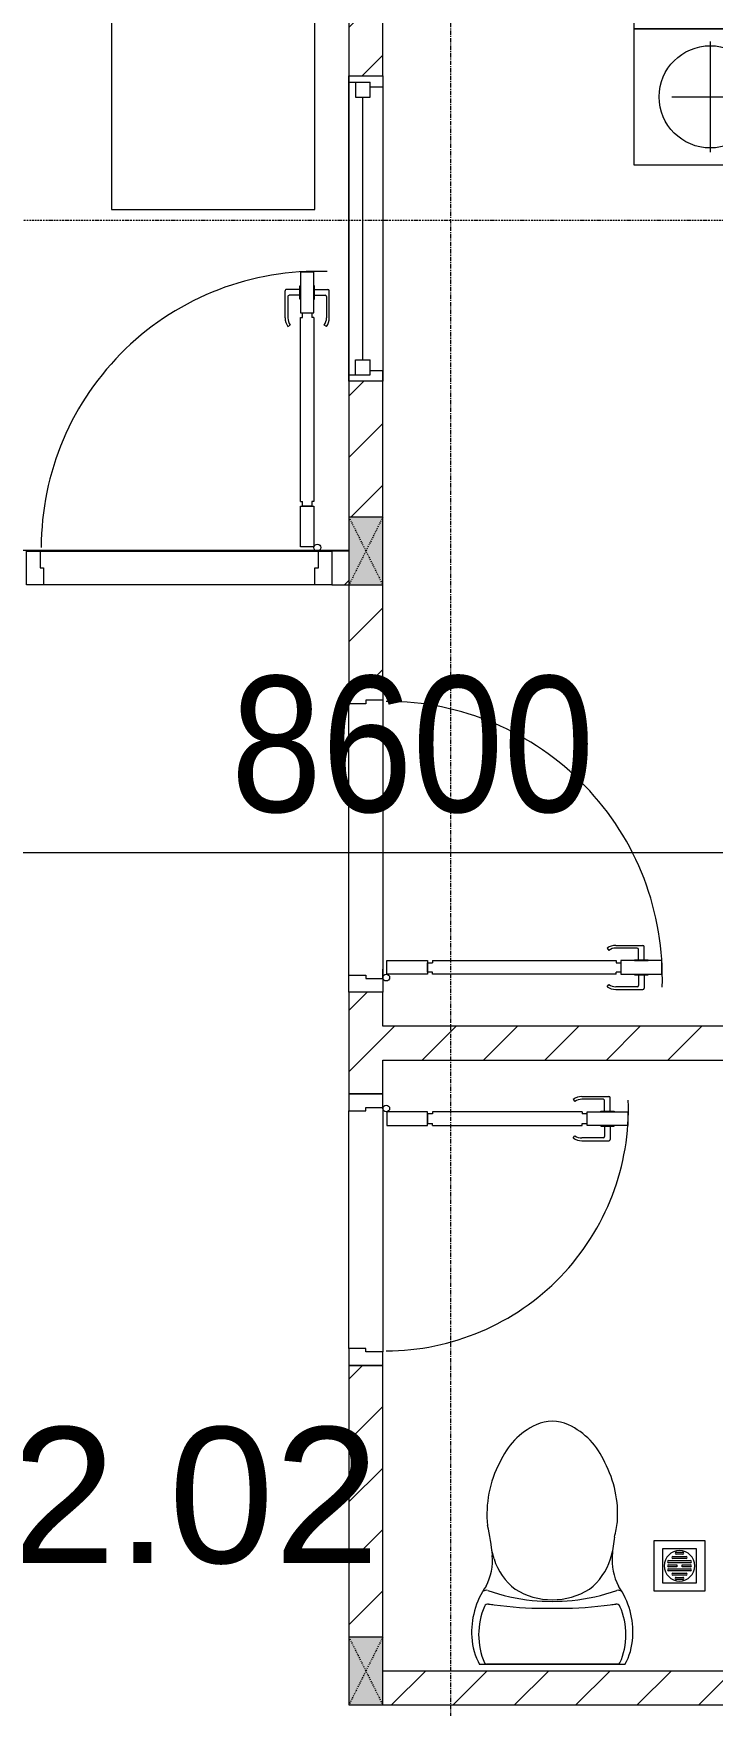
# Model space of a CAD drawing. Header units: millimetres. Extents: x 962 to 239635, y -15958 to 82755.
# Drawn here: x 172573 to 174576, y 64835 to 69762 of the extents above; entities that cross this region are included whole.
import ezdxf

# ---------------------------------------------------------------- set-up
doc = ezdxf.new("R2010")
doc.units = ezdxf.units.MM
for name, pattern in [('Dash', [6, 3, -3]), ('Dash Dot 3_16_', [7.9375, 4.7625, -1.5875, 0, -1.5875]), ('Grid Line', [22.225, 12.7, -3.175, 3.175, -3.175])]:
    doc.linetypes.add(name, pattern=pattern)
for name, color, linetype, lineweight in [('0-1', 7, 'Continuous', 5), ('A-ANNO-DIMS', 211, 'Continuous', 9), ('A-ANNO-DIMS-160', 211, 'Continuous', 9), ('A-AREA-IDEN', 2, 'Continuous', 9), ('A-DETL-GENF-1', 9, 'Continuous', 9), ('A-DOOR-1', 254, 'Continuous', 9), ('A-DOOR-2', 9, 'Continuous', 9), ('A-FLOR-1', 250, 'Continuous', 9), ('A-FLOR-2', 9, 'Continuous', 9), ('A-GLAZ-1', 254, 'Continuous', 9), ('A-GLAZ-2', 9, 'Continuous', 9), ('A-WALL-1', 253, 'Continuous', 18), ('A-WALL-2', 9, 'Continuous', 9), ('A-WALL-PATT-1', 10, 'Continuous', 9), ('G-ANNO-SYMB-1', 111, 'Dash Dot 3_16_', 18), ('G-IMPT-1', 254, 'Continuous', 9), ('I-FURN-1', 254, 'Continuous', 9), ('M-EQPM-1', 254, 'Continuous', 9), ('P-SANR-FIXT-1', 254, 'Continuous', 9), ('S-COLS', 52, 'Continuous', 9), ('S-COLS-3', 254, 'Continuous', 9), ('S-COLS-4', 253, 'Continuous', 18), ('S-COLS-HDLN-1', 9, 'Dash', 9), ('S-GRID-1', 1, 'Grid Line', 9)]:
    doc.layers.add(name, color=color, linetype=linetype, lineweight=lineweight)
doc.styles.add('Arial_11', font='arial_0.ttf', dxfattribs={"height": 400})
doc.styles.add('UTM Avo', font='UTM Avo.ttf', dxfattribs={"width": 0.9, "height": 400})
doc.dimstyles.new('1_Dim_chi_tiet_2_5_1', dxfattribs={"dimscale": 304.8, "dimtxt": 399.720379, "dimasz": 0.629921, "dimexe": 0.524934, "dimexo": 0.0625, "dimgap": 0.052493, "dimtad": 1, "dimdec": 0, "dimrnd": 5, "dimzin": 0, "dimdsep": 46, "dimtxsty": 'UTM Avo', "dimblk1": 'OBLIQUE', "dimblk2": 'OBLIQUE', "dimsah": 1, "dimcen": 0.09, "dimdle": 0.524934, "dimazin": 0, "dimtfac": 1, "dimtdec": 4, "dimtix": 1, "dimtmove": 0, "dimatfit": 3, "dimfxl": 1.049869, "dimfxlon": 1, "dimtvp": 1, "dimtolj": 1, "dimtzin": 0, "dimarcsym": 2})
pattern_1 = [(45, (0, 0), (-90.50967, 90.50967), [])]

# ---------------------------------------------------------------- blocks, each defined once
blk = doc.blocks.new('NCV_TKTC_KET CAU_rvt-1-TKCS_MB TẦNG 2')
at = {"layer": 'A-FLOR-1'}
for p, q in [((111752.1, 69835.3), (111752.1, 68238.1)), ((111752.1, 68238.1), (110752.6, 68238.1))]:
    blk.add_line(p, q, dxfattribs=at)
blk = doc.blocks.new('DOOR_CW_01 CANH MO-PANEL KINH - DIW_01-900x2200-CỬA GỖ VÂN LAMINATE-553375-TKCS_MB TẦNG 2')
at = {"layer": 'A-DETL-GENF-1'}
for p, q in [((-397, -182), (-397, -62)), ((-397, -62), (-357, -62)), ((-357, -62), (-357, -182)), ((-357, -182), (-397, -182)), ((-397, -196), (-391, -196)), ((-397, -738), (-397, -196)), ((-391, -196), (-391, -182)), ((-391, -182), (-363, -182)), ((-363, -182), (-363, -196)), ((-357, -196), (-363, -196)), ((-357, -196), (-357, -738)), ((-442, -737), (-442, -816.5)), ((-434, -799.5), (-434, -737)), ((-433.9, -711.2), (-427.3, -715.8)), ((-397, -738), (-391, -738)), ((-391, -752), (-391, -738)), ((-357, -738), (-363, -738)), ((-363, -738), (-363, -752)), ((-320.1, -711.2), (-326.7, -715.8)), ((-320, -799.5), (-320, -737)), ((-312, -737), (-312, -816.5)), ((-357, -752), (-397, -752)), ((-397, -752), (-397, -872)), ((-363, -752), (-391, -752)), ((-357, -872), (-357, -752)), ((-399, -820.5), (-438, -820.5)), ((-399, -803.5), (-430, -803.5)), ((-399, -792.2), (-399, -831.8)), ((-397, -792.2), (-399, -792.2)), ((-399, -831.8), (-397, -831.8)), ((-397, -792.2), (-397, -831.8)), ((-357, -792.2), (-357, -831.8)), ((-357, -792.2), (-355, -792.2)), ((-355, -831.8), (-357, -831.8)), ((-355, -792.2), (-355, -831.8)), ((-355, -803.5), (-324, -803.5)), ((-355, -820.5), (-316, -820.5)), ((-397, -872), (-357, -872))]:
    blk.add_line(p, q, dxfattribs=at)
blk.add_circle((-407, -60), 10, dxfattribs=at)
for centre, radius, start, end in [((-407, -60), 814, 268, 0), ((-397, -737), 45, 145, 180), ((-397, -737), 37, 145, 180), ((-357, -737), 37, 0, 35), ((-357, -737), 45, 360, 35), ((-438, -816.5), 4, 180, 270), ((-430, -799.5), 4, 180, 270), ((-324, -799.5), 4, 270, 0), ((-316, -816.5), 4, 270, 0)]:
    blk.add_arc(centre, radius, start, end, dxfattribs=at)
at = {"layer": 'A-DOOR-2'}
for p, q in [((-450, -50), (-450, 50)), ((-450, 50), (-400, 50)), ((-400, 50), (-400, 0)), ((400, 0), (400, 50)), ((400, 50), (450, 50)), ((450, 50), (450, -50)), ((-410, 0), (-410, -50)), ((-400, 0), (-410, 0)), ((410, 0), (400, 0)), ((410, -50), (410, 0)), ((-410, -50), (-450, -50)), ((-407, -50), (-382, -50)), ((450, -50), (410, -50))]:
    blk.add_line(p, q, dxfattribs=at)
blk = doc.blocks.new('DOOR_CW_01 CANH MO-PANEL KINH - DIG_02-800x2200-CỬA NHÔM KÍNH-V2-TKCS_MB TẦNG 2')
at = {"layer": 'A-DETL-GENF-1'}
for p, q in [((-347, 772), (-307, 772)), ((-347, 652), (-347, 772)), ((-307, 772), (-307, 652)), ((-392, 637), (-392, 716.5)), ((-349, 720.5), (-388, 720.5)), ((-384, 699.5), (-384, 637)), ((-349, 703.5), (-380, 703.5)), ((-349, 731.8), (-347, 731.8)), ((-349, 692.2), (-349, 731.8)), ((-347, 692.2), (-349, 692.2)), ((-347, 692.2), (-347, 731.8)), ((-307, 692.2), (-307, 731.8)), ((-305, 731.8), (-307, 731.8)), ((-307, 692.2), (-305, 692.2)), ((-305, 692.2), (-305, 731.8)), ((-305, 720.5), (-266, 720.5)), ((-305, 703.5), (-274, 703.5)), ((-270, 699.5), (-270, 637)), ((-262, 637), (-262, 716.5)), ((-307, 652), (-347, 652)), ((-313, 652), (-341, 652)), ((-341, 652), (-341, 638)), ((-313, 638), (-313, 652)), ((-383.9, 611.2), (-377.3, 615.8)), ((-347, 638), (-341, 638)), ((-347, 638), (-347, 196)), ((-307, 638), (-313, 638)), ((-307, 196), (-307, 638)), ((-270.1, 611.2), (-276.7, 615.8)), ((-347, 196), (-341, 196)), ((-307, 182), (-347, 182)), ((-347, 182), (-347, 62)), ((-341, 196), (-341, 182)), ((-341, 182), (-313, 182)), ((-307, 196), (-313, 196)), ((-313, 182), (-313, 196)), ((-307, 62), (-307, 182)), ((-347, 62), (-307, 62))]:
    blk.add_line(p, q, dxfattribs=at)
blk.add_circle((-357, 60), 10, dxfattribs=at)
for centre, radius, start, end in [((-357, 60), 714, 360, 92), ((-388, 716.5), 4, 90, 180), ((-380, 699.5), 4, 90, 180), ((-274, 699.5), 4, 0, 90), ((-266, 716.5), 4, 0, 90), ((-347, 637), 45, 180, 215), ((-347, 637), 37, 180, 215), ((-307, 637), 37, 325, 0), ((-307, 637), 45, 325, 0)]:
    blk.add_arc(centre, radius, start, end, dxfattribs=at)
at = {"layer": 'A-DOOR-2'}
for p, q in [((-360, 50), (-400, 50)), ((-400, 50), (-400, -50)), ((-360, 0), (-360, 50)), ((-357, 50), (-332, 50)), ((400, 50), (360, 50)), ((360, 50), (360, 0)), ((400, -50), (400, 50)), ((-350, 0), (-360, 0)), ((-350, -50), (-350, 0)), ((360, 0), (350, 0)), ((350, 0), (350, -50)), ((-400, -50), (-350, -50)), ((350, -50), (400, -50))]:
    blk.add_line(p, q, dxfattribs=at)
blk = doc.blocks.new('M_Fixed - 900 x 1400-901190-TKCS_MB TẦNG 2')
at = {"layer": 'A-GLAZ-2'}
for p, q in [((-450, 63), (-431, 63)), ((-431, 63), (-431, 0)), ((431, 63), (431, 0)), ((448.9, 63), (431, 63)), ((-431, 44), (-387, 44)), ((-387, 44), (-387, 0)), ((-387, 22), (387, 22)), ((387, 44), (387, 0)), ((431, 44), (387, 44)), ((-450, -37), (-418, -37)), ((-431, 0), (-387, 0)), ((-418, 0), (-418, -37)), ((387, 0), (431, 0)), ((418, 0), (418, -37)), ((450, -37), (418, -37))]:
    blk.add_line(p, q, dxfattribs=at)
blk = doc.blocks.new('GIUONG NGU-2TAB-1600x2000 - GIUONG NGU-2TAB-1600x2000-885815-TKCS_MB TẦNG 2')
at = {"layer": 'I-FURN-1'}
for p, q in [((458.5, 0), (8.5, 0)), ((8.5, 0), (8.5, -50)), ((458.5, -50), (458.5, 0)), ((2108.2, 0), (458.5, 0)), ((458.5, 0), (458.5, -50)), ((458.5, 0), (2108.2, 0)), ((2108.2, -50), (2108.2, 0)), ((2558.2, 0), (2108.2, 0)), ((2108.2, 0), (2108.2, -50)), ((2558.2, -50), (2558.2, 0)), ((458.5, -50), (8.5, -50)), ((8.5, -50), (8.5, -450.3)), ((8.5, -50), (458.5, -50)), ((458.5, -50), (8.5, -50)), ((8.5, -50), (8.5, -450.3)), ((233.5, -86.8), (233.5, -413.5)), ((458.5, -450.3), (458.5, -50)), ((2108.2, -50), (458.5, -50)), ((458.5, -50), (458.5, -1938.9)), ((458.5, -50), (2108.2, -50)), ((458.5, -1938.9), (458.5, -50)), ((458.5, -450.3), (458.5, -50)), ((458.5, -50), (2108.2, -50)), ((2558.2, -50), (2108.2, -50)), ((2108.2, -50), (2108.2, -450.3)), ((2108.2, -1938.9), (2108.2, -50)), ((2108.2, -50), (2558.2, -50)), ((2108.2, -50), (2558.2, -50)), ((2108.2, -450.3), (2108.2, -50)), ((2108.2, -50), (2108.2, -1938.9)), ((2333.2, -86.8), (2333.2, -413.5)), ((2558.2, -450.3), (2558.2, -50)), ((2558.2, -50), (2558.2, -450.3)), ((508.5, -100), (2058.2, -100)), ((508.5, -1938.9), (508.5, -100)), ((2058.2, -100), (2058.2, -1938.9)), ((120.2, -250.2), (346.8, -250.2)), ((2446.5, -250.2), (2219.8, -250.2)), ((8.5, -450.3), (458.5, -450.3)), ((8.5, -450.3), (458.5, -450.3)), ((2108.2, -450.3), (2558.2, -450.3)), ((2558.2, -450.3), (2108.2, -450.3)), ((1997.1, -2000), (569.6, -2000)), ((569.6, -2050), (1997.1, -2050)), ((1997.1, -2050), (569.6, -2050))]:
    blk.add_line(p, q, dxfattribs=at)
for centre in [(233.5, -250.2), (2333.2, -250.2)]:
    blk.add_circle(centre, 150.7, dxfattribs=at)
for centre, radius, start, end in [((569.6, -1938.9), 111.1, 180, 270), ((569.6, -1938.9), 111.1, 180, 270), ((569.6, -1938.9), 61.1, 180, 270), ((1997.1, -1938.9), 111.1, 270, 360), ((1997.1, -1938.9), 61.1, 270, 0), ((1997.1, -1938.9), 111.1, 270, 0)]:
    blk.add_arc(centre, radius, start, end, dxfattribs=at)
blk = doc.blocks.new('TOILET - TOILET-400871-TKCS_MB TẦNG 2')
at = {"layer": 'P-SANR-FIXT-1'}
for p, q in [((-171.7, 330.3), (-178.6, 355.5)), ((171.7, 330.3), (178.6, 355.5)), ((214.2, 19), (-214.2, 19)), ((194, 19.9), (-194, 19.9))]:
    blk.add_line(p, q, dxfattribs=at)
for centre, radius, start, end in [((45.1, 528.6), 217.6, 115.2282, 156.7784), ((0, 624.4), 111.7, 64.7718, 115.2282), ((-45.1, 528.6), 217.6, 23.2216, 64.7718), ((137.1, 461.2), 329.8, 152.3122, 185.6513), ((-137.1, 461.2), 329.8, 356.3165, 27.6878), ((-719.2, 297.5), 544.3, 4.5441, 13.9464), ((719.2, 297.5), 544.3, 169.7121, 175.4559), ((-1948.3, 805.1), 2171.2, 349.1051, 350.319), ((-343.5, 327.4), 167.3, 332.62, 4.5441), ((-0.4, 384), 179.5, 197.4036, 232.5964), ((0.4, 384), 179.5, 307.4036, 342.5964), ((343.5, 327.4), 167.3, 175.4559, 207.38), ((-4, 115.7), 233.6, 144.7853, 164.7039), ((4, 115.7), 233.6, 15.2961, 35.2147), ((-195, 224.1), 13.8, 71.0073, 129.3276), ((-189.1, 185.5), 11.7, 82.4212, 154.5895), ((0.6, 792.1), 586.9, 251.0073, 264.1678), ((178.9, 2951.3), 2778.4, 262.4212, 262.7649), ((0, 416), 206.1, 237.9268, 270), ((0, 786.7), 581.5, 264.1678, 275.8322), ((0, 416), 206.1, 270, 302.0732), ((-0.6, 792.1), 586.9, 275.8322, 288.9927), ((-178.9, 2951.3), 2778.4, 277.2351, 277.5788), ((189.1, 185.5), 11.7, 25.4105, 97.5788), ((195, 224.1), 13.8, 50.6724, 108.9927), ((1.9, 114.1), 239.7, 164.7039, 183.5487), ((-9.8, 107.2), 207.3, 156.2862, 203.7138), ((-14.3, 1400.4), 1215.6, 262.593, 269.6026), ((0, 3462.8), 3278, 269.6026, 270.3974), ((14.3, 1400.4), 1215.6, 270.3974, 277.407), ((9.8, 107.2), 207.3, 336.2862, 23.7138), ((-1.9, 114.1), 239.7, 356.4513, 15.2961), ((-46.1, 111.1), 191.6, 183.5487, 208.7191), ((46.1, 111.1), 191.6, 331.2809, 356.4513), ((-193.7, 26.4), 6.48, 203.7138, 267.6832), ((193.7, 26.4), 6.48, 272.3168, 336.2862)]:
    blk.add_arc(centre, radius, start, end, dxfattribs=at)
blk = doc.blocks.new('MAY GIAT - MAY GIAT_dwg-V18-TKCS_MB TẦNG 2')
at = {"layer": 'G-IMPT-1', "flags": 128}
blk.add_lwpolyline([(5, 596.2), (5, 2.3), (605, 2.3), (605, 596.2)], dxfattribs=at)
blk = doc.blocks.new('MAY GIAT - MAY GIAT-V60-TKCS_MB TẦNG 2')
at = {"layer": 'I-FURN-1'}
for p, q in [((5, 596.2), (5, 2.3)), ((605, 2.3), (605, 596.2)), ((5, 2.3), (605, 2.3))]:
    blk.add_line(p, q, dxfattribs=at)
blk.add_blockref('MAY GIAT - MAY GIAT_dwg-V18-TKCS_MB TẦNG 2', (0, 0))
blk = doc.blocks.new('THU NUOC - THU NUOC-455054-TKCS_MB TẦNG 2')
at = {"layer": 'M-EQPM-1'}
for p, q in [((-66.3, -70.6), (-66.3, 79.4)), ((-66.3, 79.4), (83.7, 79.4)), ((58.7, 54.4), (-41.3, 54.4)), ((-41.3, 54.4), (-41.3, -45.6)), ((58.7, -45.6), (58.7, 54.4)), ((83.7, 79.4), (83.7, -70.6)), ((-23.3, 19.6), (40.9, 19.6)), ((40.9, 13.6), (-23.3, 13.6)), ((-23.3, 7.2), (0.7, 7.2)), ((0.7, 1.2), (-23.3, 1.2)), ((-11, 32.1), (28.5, 32.1)), ((28.5, 26.1), (-11, 26.1)), ((-1.1, 44.5), (18.5, 44.5)), ((18.5, 38.5), (-1.1, 38.5)), ((0.7, 7.2), (0.7, 1.2)), ((16.7, 1.2), (16.7, 7.2)), ((16.7, 7.2), (40.9, 7.2)), ((40.9, 1.2), (16.7, 1.2)), ((-41.3, -45.6), (58.7, -45.6)), ((-23.3, -4.8), (40.9, -4.8)), ((40.9, -10.8), (-23.3, -10.8)), ((-11, -17.3), (28.5, -17.3)), ((28.5, -23.3), (-11, -23.3)), ((-1.1, -29.6), (18.5, -29.6)), ((18.5, -35.6), (-1.1, -35.6)), ((83.7, -70.6), (-66.3, -70.6))]:
    blk.add_line(p, q, dxfattribs=at)
for centre, radius, start, end in [((8.7, 4.4), 45, 0, 180), ((8.7, 4.4), 45, 360, 180), ((8.7, 4.4), 45, 180, 0), ((8.7, 4.4), 45, 180, 360), ((-23.3, 16.6), 3, 90, 270), ((-23.3, 4.2), 3, 90, 270), ((-11, 29.1), 3, 90, 270), ((-1.1, 41.5), 3, 90, 270), ((18.5, 41.5), 3, 270, 90), ((28.5, 29.1), 3, 270, 90), ((40.9, 16.6), 3, 270, 90), ((40.9, 4.2), 3, 270, 90), ((-23.3, -7.8), 3, 90, 270), ((-11, -20.3), 3, 90, 270), ((-1.1, -32.6), 3, 90, 270), ((18.5, -32.6), 3, 270, 90), ((28.5, -20.3), 3, 270, 90), ((40.9, -7.8), 3, 270, 90)]:
    blk.add_arc(centre, radius, start, end, dxfattribs=at)
blk = doc.blocks.new('G1_SOF - BO TRU - 100x200-745959-TKCS_MB TẦNG 2')
at = {"layer": 'S-COLS'}
blk.add_hatch(color=256, dxfattribs=at).paths.add_polyline_path([(-50, 100), (-50, -100), (50, -100), (50, 100)])
at = {"layer": 'S-COLS-4'}
for p, q in [((50, 100), (-50, 100)), ((-50, 100), (-50, -100)), ((50, -100), (50, 100)), ((-50, -100), (50, -100))]:
    blk.add_line(p, q, dxfattribs=at)
at = {"layer": 'S-COLS-HDLN-1'}
for p, q in [((50, 100), (-50, -100)), ((-50, 100), (50, -100))]:
    blk.add_line(p, q, dxfattribs=at)
blk = doc.blocks.new('DOOR_CW_01 CANH MO-PANEL KINH - DIG_01-900x2200-CỬA NHÔM KÍNH-901215-TKCS_MB TẦNG 2')
at = {"layer": 'A-DETL-GENF-1'}
for p, q in [((-397, -182), (-397, -62)), ((-397, -62), (-357, -62)), ((-357, -62), (-357, -182)), ((-357, -182), (-397, -182)), ((-397, -196), (-391, -196)), ((-397, -738), (-397, -196)), ((-391, -196), (-391, -182)), ((-391, -182), (-363, -182)), ((-363, -182), (-363, -196)), ((-357, -196), (-363, -196)), ((-357, -196), (-357, -738)), ((-442, -737), (-442, -816.5)), ((-434, -799.5), (-434, -737)), ((-433.9, -711.2), (-427.3, -715.8)), ((-397, -738), (-391, -738)), ((-391, -752), (-391, -738)), ((-357, -738), (-363, -738)), ((-363, -738), (-363, -752)), ((-320.1, -711.2), (-326.7, -715.8)), ((-320, -799.5), (-320, -737)), ((-312, -737), (-312, -816.5)), ((-357, -752), (-397, -752)), ((-397, -752), (-397, -872)), ((-363, -752), (-391, -752)), ((-357, -872), (-357, -752)), ((-399, -820.5), (-438, -820.5)), ((-399, -803.5), (-430, -803.5)), ((-399, -792.2), (-399, -831.8)), ((-397, -792.2), (-399, -792.2)), ((-399, -831.8), (-397, -831.8)), ((-397, -792.2), (-397, -831.8)), ((-357, -792.2), (-357, -831.8)), ((-357, -792.2), (-355, -792.2)), ((-355, -831.8), (-357, -831.8)), ((-355, -792.2), (-355, -831.8)), ((-355, -803.5), (-324, -803.5)), ((-355, -820.5), (-316, -820.5)), ((-397, -872), (-357, -872))]:
    blk.add_line(p, q, dxfattribs=at)
blk.add_circle((-407, -60), 10, dxfattribs=at)
for centre, radius, start, end in [((-407, -60), 814, 268, 0), ((-397, -737), 45, 145, 180), ((-397, -737), 37, 145, 180), ((-357, -737), 37, 0, 35), ((-357, -737), 45, 360, 35), ((-438, -816.5), 4, 180, 270), ((-430, -799.5), 4, 180, 270), ((-324, -799.5), 4, 270, 0), ((-316, -816.5), 4, 270, 0)]:
    blk.add_arc(centre, radius, start, end, dxfattribs=at)
at = {"layer": 'A-DOOR-2'}
for p, q in [((-450, -50), (-450, 50)), ((-450, 50), (-400, 50)), ((-400, 50), (-400, 0)), ((400, 0), (400, 50)), ((400, 50), (450, 50)), ((450, 50), (450, -50)), ((-410, 0), (-410, -50)), ((-400, 0), (-410, 0)), ((410, 0), (400, 0)), ((410, -50), (410, 0)), ((-410, -50), (-450, -50)), ((-407, -50), (-382, -50)), ((450, -50), (410, -50))]:
    blk.add_line(p, q, dxfattribs=at)
blk = doc.blocks.new('NCV_TKTC_TANG 2_rvt-1-TKCS_MB TẦNG 2')
at = {"layer": 'A-WALL-PATT-1'}
h = blk.add_hatch(dxfattribs=at)
h.set_pattern_fill('FP_1', color=256, style=0, pattern_type=2)
h.set_pattern_definition(pattern_1)
h.paths.add_polyline_path([(111852.6, 64936.9), (111852.6, 65837.4), (111752.6, 65837.4), (111752.6, 65036.9), (111852.5, 65036.9), (111852.5, 64936.9)])
h.paths.add_polyline_path([(111852.6, 66637.4), (111852.6, 66937), (111752.6, 66937), (111752.6, 66637.4)])
h.paths.add_polyline_path([(111752.6, 67837), (111852.6, 67837), (111852.6, 68136.9), (111752.6, 68136.9), (111752.6, 68060.4)])
h.paths.add_polyline_path([(111852.6, 68336.9), (111852.6, 68737), (111752.6, 68737), (111752.6, 68336.9), (111772.6, 68336.9)])
h.paths.add_polyline_path([(111852.6, 69637), (111852.6, 69836.9), (111752.6, 69836.9), (111752.6, 69637)])
h = blk.add_hatch(dxfattribs=at)
h.set_pattern_fill('FP_1', color=256, style=0, pattern_type=2)
h.set_pattern_definition(pattern_1)
h.paths.add_polyline_path([(111752.6, 68136.9), (111752.6, 68236.9), (111702.6, 68236.9), (111702.6, 68136.9)])
h.paths.add_polyline_path([(110802.6, 68136.9), (110802.6, 68236.9), (110752.6, 68236.9), (110752.6, 68136.9)])
h = blk.add_hatch(dxfattribs=at)
h.set_pattern_fill('FP_1', color=256, style=0, pattern_type=2)
h.set_pattern_definition(pattern_1)
h.paths.add_polyline_path([(112537.1, 66736.9), (113802.1, 66737.7), (113802.1, 66836.9), (111852.6, 66836.9), (111852.6, 66736.9)])
h = blk.add_hatch(dxfattribs=at)
h.set_pattern_fill('FP_1', color=256, style=0, pattern_type=2)
h.set_pattern_definition(pattern_1)
h.paths.add_polyline_path([(116252.6, 64836.9), (116252.6, 64936.9), (114252.6, 64936.9), (114252.6, 64836.9), (115761.3, 64836.9)])
h.paths.add_polyline_path([(114152.6, 64836.9), (114152.6, 64936.9), (111852.5, 64936.9), (111852.5, 64836.9), (114149.2, 64836.9)])
at = {"layer": 'A-FLOR-2'}
for p, q in [((111652.6, 68136.9), (110852.6, 68136.9)), ((111852.6, 67797), (111852.6, 66977)), ((111752.6, 66987), (111752.6, 67787)), ((111752.6, 65887.4), (111752.6, 66587.4))]:
    blk.add_line(p, q, dxfattribs=at)
at = {"layer": 'A-WALL-1'}
for p, q in [((111752.6, 69836.9), (111752.6, 69637)), ((111852.6, 69637), (111852.6, 69836.9)), ((111752.6, 69637), (111852.6, 69637)), ((111852.6, 68737), (111752.6, 68737)), ((111752.6, 68737), (111752.6, 68336.9)), ((111852.6, 68336.9), (111852.6, 68737)), ((111752.6, 68236.9), (111702.6, 68236.9)), ((111702.6, 68236.9), (111702.6, 68136.9)), ((111702.6, 68136.9), (111752.6, 68136.9)), ((111752.6, 68136.9), (111752.6, 67837)), ((111852.6, 67837), (111852.6, 68136.9)), ((111752.6, 67837), (111852.6, 67837)), ((111852.6, 66937), (111752.6, 66937)), ((111752.6, 66937), (111752.6, 66637.4)), ((111852.6, 66836.9), (111852.6, 66937)), ((113802.1, 66836.9), (111852.6, 66836.9)), ((111852.6, 66637.4), (111852.6, 66736.9)), ((111852.6, 66736.9), (113802.1, 66736.9)), ((111752.6, 66637.4), (111852.6, 66637.4)), ((111852.6, 65837.4), (111752.6, 65837.4)), ((111752.6, 65837.4), (111752.6, 65036.9)), ((111852.6, 64936.9), (111852.6, 65837.4)), ((114152.6, 64936.9), (111852.6, 64936.9)), ((111852.5, 64836.9), (114152.6, 64836.9))]:
    blk.add_line(p, q, dxfattribs=at)
at = {"layer": 'A-WALL-2'}
for p, q in [((111752.6, 68737), (111752.6, 69637)), ((111852.6, 69637), (111852.6, 68737)), ((110842.6, 68236.9), (111662.6, 68236.9)), ((111652.6, 68136.9), (110852.6, 68136.9)), ((111852.6, 67797), (111852.6, 66977)), ((111752.6, 66987), (111752.6, 67787)), ((111752.6, 65887.4), (111752.6, 66587.4)), ((111852.6, 66597.4), (111852.6, 65877.4))]:
    blk.add_line(p, q, dxfattribs=at)
at = {"layer": 'A-DOOR-1'}
for name, p, rotation in [('DOOR_CW_01 CANH MO-PANEL KINH - DIG_01-900x2200-CỬA NHÔM KÍNH-901215-TKCS_MB TẦNG 2', (111252.6, 68186.9), 180), ('DOOR_CW_01 CANH MO-PANEL KINH - DIW_01-900x2200-CỬA GỖ VÂN LAMINATE-553375-TKCS_MB TẦNG 2', (111802.6, 67387), 89.99999999999905), ('DOOR_CW_01 CANH MO-PANEL KINH - DIG_02-800x2200-CỬA NHÔM KÍNH-V2-TKCS_MB TẦNG 2', (111802.6, 66237.4), 269.999999999999)]:
    blk.add_blockref(name, p, dxfattribs=dict(at, rotation=rotation))
at = {"layer": 'A-GLAZ-1', "rotation": 89.99999999999905}
blk.add_blockref('M_Fixed - 900 x 1400-901190-TKCS_MB TẦNG 2', (111815.6, 69187), dxfattribs=at)
at = {"layer": 'I-FURN-1'}
for name, p in [('MAY GIAT - MAY GIAT-V60-TKCS_MB TẦNG 2', (111047.6, 69240.7)), ('GIUONG NGU-2TAB-1600x2000 - GIUONG NGU-2TAB-1600x2000-885815-TKCS_MB TẦNG 2', (112584.3, 69825.3))]:
    blk.add_blockref(name, p, dxfattribs=at)
at = {"layer": 'M-EQPM-1'}
blk.add_blockref('THU NUOC - THU NUOC-455054-TKCS_MB TẦNG 2', (112718.4, 65242.5), dxfattribs=at)
at = {"layer": 'P-SANR-FIXT-1'}
blk.add_blockref('TOILET - TOILET-400871-TKCS_MB TẦNG 2', (112352.1, 64936.9), dxfattribs=at)
at = {"layer": 'S-COLS-3'}
for p in [(111802.6, 68236.9), (111802.5, 64936.9)]:
    blk.add_blockref('G1_SOF - BO TRU - 100x200-745959-TKCS_MB TẦNG 2', p, dxfattribs=at)
blk = doc.blocks.new('DIMBLOCK353-TKCS_MB TẦNG 2')
at = {"layer": 'A-ANNO-DIMS-160'}
for p, q in [((169403.5, 67668.8), (169403.5, 67188.8)), ((169403.5, 67348.8), (169403.5, 67668.8)), ((178003.5, 67668.8), (178003.5, 67188.8)), ((178003.5, 67348.8), (178003.5, 67668.8)), ((169243.5, 67348.8), (178163.5, 67348.8))]:
    blk.add_line(p, q, dxfattribs=at)
at = {"layer": 'A-ANNO-DIMS-160', "lineweight": 25}
for p, q in [((169403.5, 67348.8), (169499.5, 67444.8)), ((178003.5, 67348.8), (178099.5, 67444.8)), ((169403.5, 67348.8), (169307.5, 67252.8)), ((178003.5, 67348.8), (177907.5, 67252.8))]:
    blk.add_line(p, q, dxfattribs=at)
at = {"layer": 'A-ANNO-DIMS-160', "color": 0, "insert": (173155.7, 67868.4), "char_height": 400, "width": 1314.636, "attachment_point": 1, "line_spacing_factor": 1.110334, "style": 'UTM Avo'}
blk.add_mtext('8600', dxfattribs=at)
blk = doc.blocks.new('_Oblique')
at = {"color": 0, "linetype": 'ByBlock', "lineweight": -2}
blk.add_line((-0.5, -0.5), (0.5, 0.5), dxfattribs=at)

msp = doc.modelspace()

# ---------------------------------------------------------------- linework, layer by layer
at = {"layer": 'G-ANNO-SYMB-1'}
msp.add_line((90498.7, 69211.5), (196677.7, 69211.5), dxfattribs=at)
at = {"layer": 'S-GRID-1'}
msp.add_line((173803.5, 19351.6), (173803.5, 76542.3), dxfattribs=at)

# ---------------------------------------------------------------- block references
at = {"layer": '0-1'}
for name in ['NCV_TKTC_KET CAU_rvt-1-TKCS_MB TẦNG 2', 'NCV_TKTC_TANG 2_rvt-1-TKCS_MB TẦNG 2']:
    msp.add_blockref(name, (61750.9, 0), dxfattribs=at)

# ---------------------------------------------------------------- texts
at = {"layer": 'A-AREA-IDEN', "insert": (172475.1, 65249.6), "char_height": 400, "width": 2233.6, "attachment_point": 8, "line_spacing_factor": 0.936439, "style": 'Arial_11'}
msp.add_mtext('\\pt8,16,24,32,40,48,56,64,72,80,88,96,104,112,120,128,136,144,152,160,168,176,184,192,200,208,216,224,232,240,248,256;A3.02.02', dxfattribs=at)

# ---------------------------------------------------------------- dimensions: what is measured, and where the dimension line sits
at = {"layer": 'A-ANNO-DIMS'}
dim = msp.add_linear_dim(base=(178003.5, 67348.8), p1=(169403.5, 67668.8), p2=(178003.5, 67668.8), dimstyle='1_Dim_chi_tiet_2_5_1', override={"dimpost": '<>', "dimfxl": 8600}, dxfattribs=at)
dim.commit()
dim.dimension.update_dxf_attribs({"geometry": 'DIMBLOCK353-TKCS_MB TẦNG 2', "text_midpoint": (173703.5, 67571.8)})

doc.saveas('drawing.dxf')
